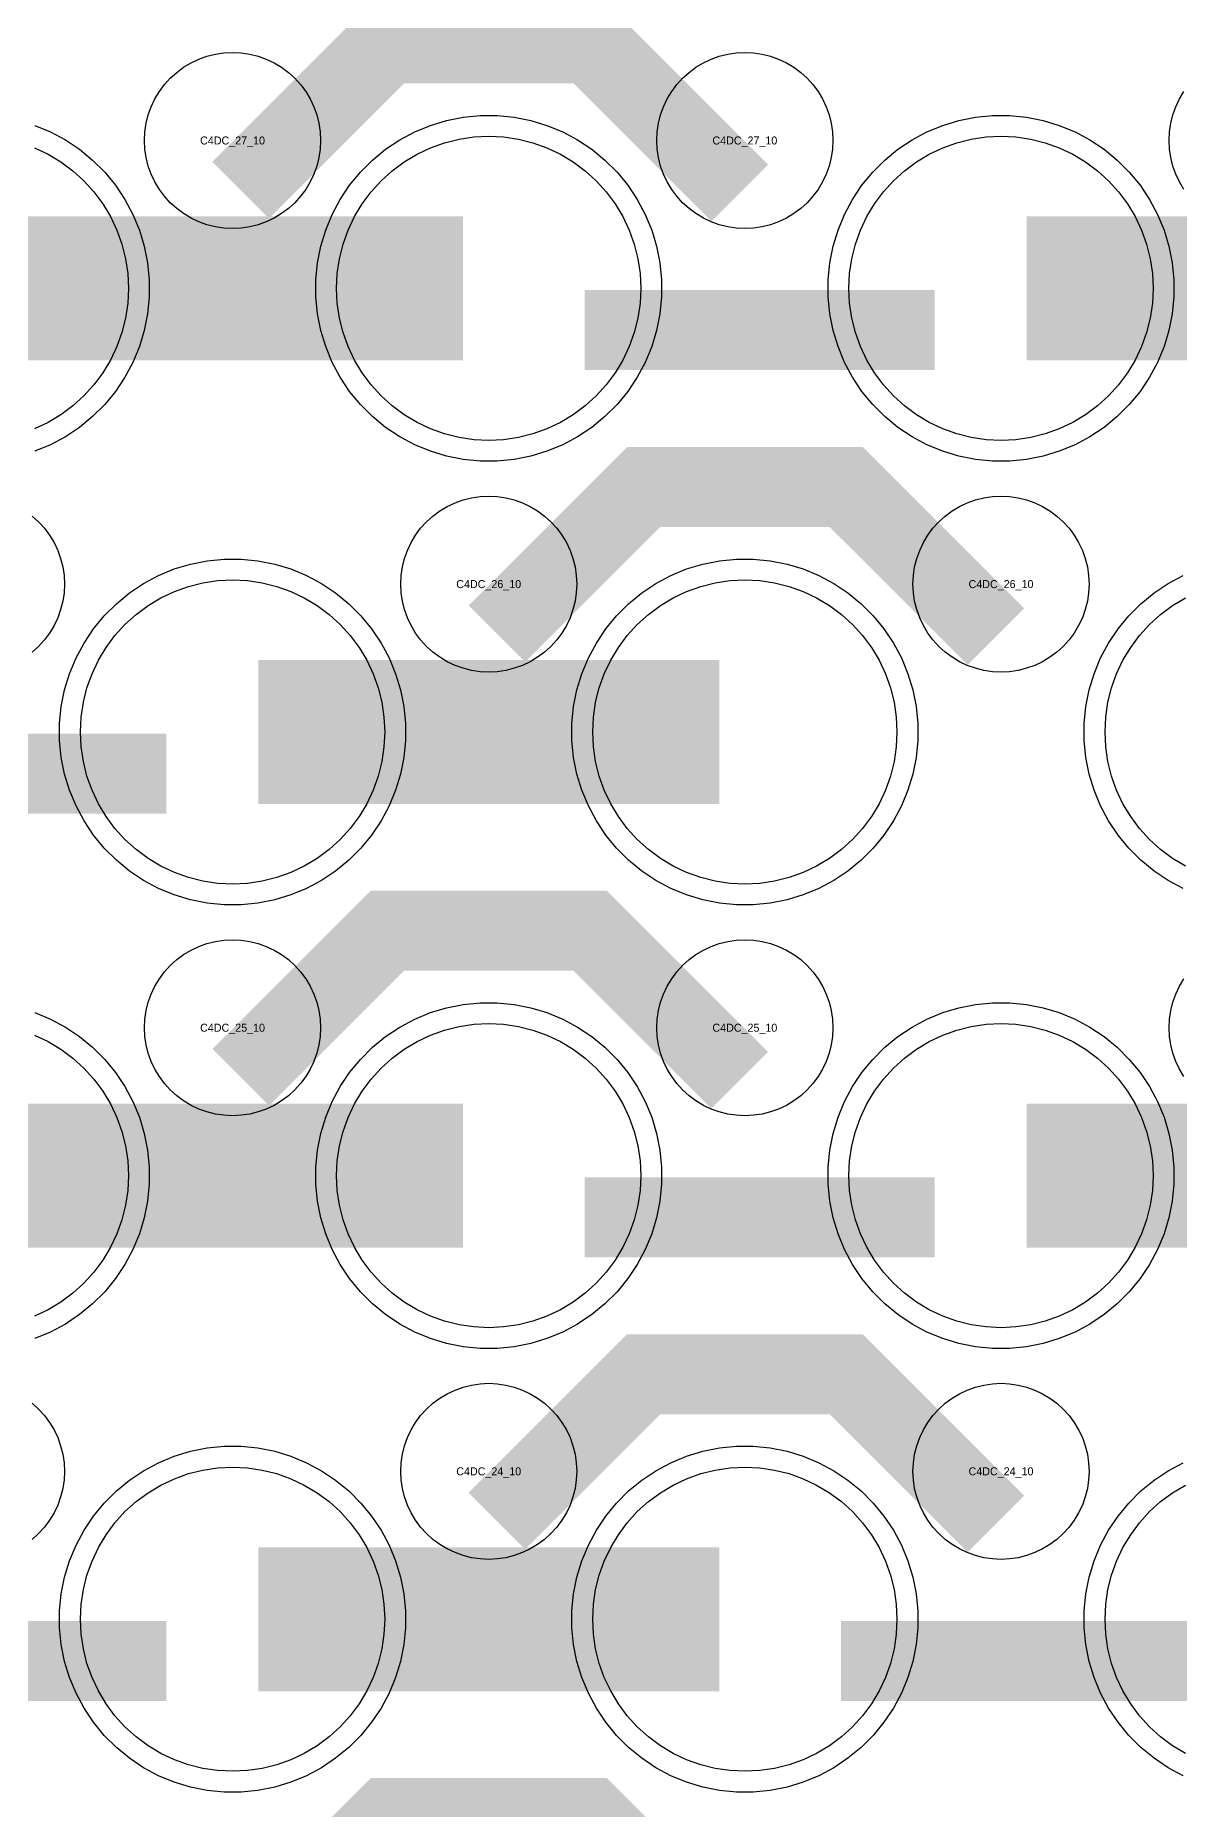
# Model space of a CAD drawing. Extents: x -11880 to 11880, y -14992 to 14992.
# Drawn here: x -8862 to -8504, y -11573 to -11019 of the extents above; entities that cross this region are included whole.
import ezdxf
from ezdxf.enums import TextEntityAlignment as Align

# ---------------------------------------------------------------- set-up
doc = ezdxf.new("R2010")
doc.units = 0
doc.header["$MEASUREMENT"] = 0
for name, color, linetype in [('GDS_775_DT_237', 138, 'CONTINUOUS'), ('RDL1_FS', 34, 'CONTINUOUS'), ('RDL_BS', 160, 'CONTINUOUS')]:
    doc.layers.add(name, color=color, linetype=linetype)

msp = doc.modelspace()

# ---------------------------------------------------------------- linework, layer by layer
at = {"layer": 'RDL1_FS', "color": 240, "true_color": 0xed1f24}
for points in [[(-8861.819, -11054.443), (-8857.605, -11056.435), (-8853.605, -11058.833), (-8849.86, -11061.611), (-8846.406, -11064.741), (-8843.276, -11068.195), (-8840.498, -11071.94), (-8838.1, -11075.94), (-8836.108, -11080.154), (-8834.536, -11084.544), (-8833.404, -11089.067), (-8832.72, -11093.678), (-8832.491, -11098.335), (-8832.72, -11102.992), (-8833.404, -11107.603), (-8834.536, -11112.126), (-8836.108, -11116.516), (-8838.1, -11120.73), (-8840.498, -11124.73), (-8843.276, -11128.475), (-8846.406, -11131.929), (-8849.86, -11135.059), (-8853.605, -11137.837), (-8857.605, -11140.235), (-8861.819, -11142.227)], [(-8861.819, -11331.568), (-8857.605, -11333.56), (-8853.605, -11335.958), (-8849.86, -11338.736), (-8846.406, -11341.866), (-8843.276, -11345.32), (-8840.498, -11349.065), (-8838.1, -11353.065), (-8836.108, -11357.279), (-8834.536, -11361.669), (-8833.404, -11366.192), (-8832.72, -11370.803), (-8832.491, -11375.46), (-8832.72, -11380.117), (-8833.404, -11384.728), (-8834.536, -11389.251), (-8836.108, -11393.641), (-8838.1, -11397.855), (-8840.498, -11401.855), (-8843.276, -11405.6), (-8846.406, -11409.054), (-8849.86, -11412.184), (-8853.605, -11414.962), (-8857.605, -11417.36), (-8861.819, -11419.352)], [(-8502.395, -11555.925), (-8506.395, -11553.527), (-8510.14, -11550.749), (-8513.594, -11547.619), (-8516.724, -11544.165), (-8519.502, -11540.42), (-8521.9, -11536.42), (-8523.892, -11532.206), (-8525.464, -11527.816), (-8526.596, -11523.293), (-8527.28, -11518.682), (-8527.509, -11514.025), (-8527.28, -11509.368), (-8526.596, -11504.757), (-8525.464, -11500.234), (-8523.892, -11495.844), (-8521.9, -11491.63), (-8519.502, -11487.63), (-8516.724, -11483.885), (-8513.594, -11480.431), (-8510.14, -11477.301), (-8506.395, -11474.523), (-8502.395, -11472.125)]]:
    msp.add_lwpolyline(points, dxfattribs=at)
for points in [[(-8720, -11145.844), (-8724.657, -11145.615), (-8729.268, -11144.931), (-8733.791, -11143.799), (-8738.181, -11142.227), (-8742.395, -11140.235), (-8746.395, -11137.837), (-8750.14, -11135.059), (-8753.594, -11131.929), (-8756.724, -11128.475), (-8759.502, -11124.73), (-8761.9, -11120.73), (-8763.892, -11116.516), (-8765.464, -11112.126), (-8766.596, -11107.603), (-8767.28, -11102.992), (-8767.509, -11098.335), (-8767.28, -11093.678), (-8766.596, -11089.067), (-8765.464, -11084.544), (-8763.892, -11080.154), (-8761.9, -11075.94), (-8759.502, -11071.94), (-8756.724, -11068.195), (-8753.594, -11064.741), (-8750.14, -11061.611), (-8746.395, -11058.833), (-8742.395, -11056.435), (-8738.181, -11054.443), (-8733.791, -11052.871), (-8729.268, -11051.739), (-8724.657, -11051.055), (-8720, -11050.826), (-8715.343, -11051.055), (-8710.732, -11051.739), (-8706.209, -11052.871), (-8701.819, -11054.443), (-8697.605, -11056.435), (-8693.605, -11058.833), (-8689.86, -11061.611), (-8686.406, -11064.741), (-8683.276, -11068.195), (-8680.498, -11071.94), (-8678.1, -11075.94), (-8676.108, -11080.154), (-8674.536, -11084.544), (-8673.404, -11089.067), (-8672.72, -11093.678), (-8672.491, -11098.335), (-8672.72, -11102.992), (-8673.404, -11107.603), (-8674.536, -11112.126), (-8676.108, -11116.516), (-8678.1, -11120.73), (-8680.498, -11124.73), (-8683.276, -11128.475), (-8686.406, -11131.929), (-8689.86, -11135.059), (-8693.605, -11137.837), (-8697.605, -11140.235), (-8701.819, -11142.227), (-8706.209, -11143.799), (-8710.732, -11144.931), (-8715.343, -11145.615)], [(-8560, -11145.844), (-8564.657, -11145.615), (-8569.268, -11144.931), (-8573.791, -11143.799), (-8578.181, -11142.227), (-8582.395, -11140.235), (-8586.395, -11137.837), (-8590.14, -11135.059), (-8593.594, -11131.929), (-8596.724, -11128.475), (-8599.502, -11124.73), (-8601.9, -11120.73), (-8603.892, -11116.516), (-8605.464, -11112.126), (-8606.596, -11107.603), (-8607.28, -11102.992), (-8607.509, -11098.335), (-8607.28, -11093.678), (-8606.596, -11089.067), (-8605.464, -11084.544), (-8603.892, -11080.154), (-8601.9, -11075.94), (-8599.502, -11071.94), (-8596.724, -11068.195), (-8593.594, -11064.741), (-8590.14, -11061.611), (-8586.395, -11058.833), (-8582.395, -11056.435), (-8578.181, -11054.443), (-8573.791, -11052.871), (-8569.268, -11051.739), (-8564.657, -11051.055), (-8560, -11050.826), (-8555.343, -11051.055), (-8550.732, -11051.739), (-8546.209, -11052.871), (-8541.819, -11054.443), (-8537.605, -11056.435), (-8533.605, -11058.833), (-8529.86, -11061.611), (-8526.406, -11064.741), (-8523.276, -11068.195), (-8520.498, -11071.94), (-8518.1, -11075.94), (-8516.108, -11080.154), (-8514.536, -11084.544), (-8513.404, -11089.067), (-8512.72, -11093.678), (-8512.491, -11098.335), (-8512.72, -11102.992), (-8513.404, -11107.603), (-8514.536, -11112.126), (-8516.108, -11116.516), (-8518.1, -11120.73), (-8520.498, -11124.73), (-8523.276, -11128.475), (-8526.406, -11131.929), (-8529.86, -11135.059), (-8533.605, -11137.837), (-8537.605, -11140.235), (-8541.819, -11142.227), (-8546.209, -11143.799), (-8550.732, -11144.931), (-8555.343, -11145.615)], [(-8800, -11284.409), (-8804.657, -11284.18), (-8809.268, -11283.496), (-8813.791, -11282.364), (-8818.181, -11280.792), (-8822.395, -11278.8), (-8826.395, -11276.402), (-8830.14, -11273.624), (-8833.594, -11270.494), (-8836.724, -11267.04), (-8839.502, -11263.295), (-8841.9, -11259.295), (-8843.892, -11255.081), (-8845.464, -11250.691), (-8846.596, -11246.168), (-8847.28, -11241.557), (-8847.509, -11236.9), (-8847.28, -11232.243), (-8846.596, -11227.632), (-8845.464, -11223.109), (-8843.892, -11218.719), (-8841.9, -11214.505), (-8839.502, -11210.505), (-8836.724, -11206.76), (-8833.594, -11203.306), (-8830.14, -11200.176), (-8826.395, -11197.398), (-8822.395, -11195), (-8818.181, -11193.008), (-8813.791, -11191.436), (-8809.268, -11190.304), (-8804.657, -11189.62), (-8800, -11189.391), (-8795.343, -11189.62), (-8790.732, -11190.304), (-8786.209, -11191.436), (-8781.819, -11193.008), (-8777.605, -11195), (-8773.605, -11197.398), (-8769.86, -11200.176), (-8766.406, -11203.306), (-8763.276, -11206.76), (-8760.498, -11210.505), (-8758.1, -11214.505), (-8756.108, -11218.719), (-8754.536, -11223.109), (-8753.404, -11227.632), (-8752.72, -11232.243), (-8752.491, -11236.9), (-8752.72, -11241.557), (-8753.404, -11246.168), (-8754.536, -11250.691), (-8756.108, -11255.081), (-8758.1, -11259.295), (-8760.498, -11263.295), (-8763.276, -11267.04), (-8766.406, -11270.494), (-8769.86, -11273.624), (-8773.605, -11276.402), (-8777.605, -11278.8), (-8781.819, -11280.792), (-8786.209, -11282.364), (-8790.732, -11283.496), (-8795.343, -11284.18)], [(-8640, -11284.409), (-8644.657, -11284.18), (-8649.268, -11283.496), (-8653.791, -11282.364), (-8658.181, -11280.792), (-8662.395, -11278.8), (-8666.395, -11276.402), (-8670.14, -11273.624), (-8673.594, -11270.494), (-8676.724, -11267.04), (-8679.502, -11263.295), (-8681.9, -11259.295), (-8683.892, -11255.081), (-8685.464, -11250.691), (-8686.596, -11246.168), (-8687.28, -11241.557), (-8687.509, -11236.9), (-8687.28, -11232.243), (-8686.596, -11227.632), (-8685.464, -11223.109), (-8683.892, -11218.719), (-8681.9, -11214.505), (-8679.502, -11210.505), (-8676.724, -11206.76), (-8673.594, -11203.306), (-8670.14, -11200.176), (-8666.395, -11197.398), (-8662.395, -11195), (-8658.181, -11193.008), (-8653.791, -11191.436), (-8649.268, -11190.304), (-8644.657, -11189.62), (-8640, -11189.391), (-8635.343, -11189.62), (-8630.732, -11190.304), (-8626.209, -11191.436), (-8621.819, -11193.008), (-8617.605, -11195), (-8613.605, -11197.398), (-8609.86, -11200.176), (-8606.406, -11203.306), (-8603.276, -11206.76), (-8600.498, -11210.505), (-8598.1, -11214.505), (-8596.108, -11218.719), (-8594.536, -11223.109), (-8593.404, -11227.632), (-8592.72, -11232.243), (-8592.491, -11236.9), (-8592.72, -11241.557), (-8593.404, -11246.168), (-8594.536, -11250.691), (-8596.108, -11255.081), (-8598.1, -11259.295), (-8600.498, -11263.295), (-8603.276, -11267.04), (-8606.406, -11270.494), (-8609.86, -11273.624), (-8613.605, -11276.402), (-8617.605, -11278.8), (-8621.819, -11280.792), (-8626.209, -11282.364), (-8630.732, -11283.496), (-8635.343, -11284.18)], [(-8720, -11422.969), (-8724.657, -11422.74), (-8729.268, -11422.056), (-8733.791, -11420.924), (-8738.181, -11419.352), (-8742.395, -11417.36), (-8746.395, -11414.962), (-8750.14, -11412.184), (-8753.594, -11409.054), (-8756.724, -11405.6), (-8759.502, -11401.855), (-8761.9, -11397.855), (-8763.892, -11393.641), (-8765.464, -11389.251), (-8766.596, -11384.728), (-8767.28, -11380.117), (-8767.509, -11375.46), (-8767.28, -11370.803), (-8766.596, -11366.192), (-8765.464, -11361.669), (-8763.892, -11357.279), (-8761.9, -11353.065), (-8759.502, -11349.065), (-8756.724, -11345.32), (-8753.594, -11341.866), (-8750.14, -11338.736), (-8746.395, -11335.958), (-8742.395, -11333.56), (-8738.181, -11331.568), (-8733.791, -11329.996), (-8729.268, -11328.864), (-8724.657, -11328.18), (-8720, -11327.951), (-8715.343, -11328.18), (-8710.732, -11328.864), (-8706.209, -11329.996), (-8701.819, -11331.568), (-8697.605, -11333.56), (-8693.605, -11335.958), (-8689.86, -11338.736), (-8686.406, -11341.866), (-8683.276, -11345.32), (-8680.498, -11349.065), (-8678.1, -11353.065), (-8676.108, -11357.279), (-8674.536, -11361.669), (-8673.404, -11366.192), (-8672.72, -11370.803), (-8672.491, -11375.46), (-8672.72, -11380.117), (-8673.404, -11384.728), (-8674.536, -11389.251), (-8676.108, -11393.641), (-8678.1, -11397.855), (-8680.498, -11401.855), (-8683.276, -11405.6), (-8686.406, -11409.054), (-8689.86, -11412.184), (-8693.605, -11414.962), (-8697.605, -11417.36), (-8701.819, -11419.352), (-8706.209, -11420.924), (-8710.732, -11422.056), (-8715.343, -11422.74)], [(-8560, -11422.969), (-8564.657, -11422.74), (-8569.268, -11422.056), (-8573.791, -11420.924), (-8578.181, -11419.352), (-8582.395, -11417.36), (-8586.395, -11414.962), (-8590.14, -11412.184), (-8593.594, -11409.054), (-8596.724, -11405.6), (-8599.502, -11401.855), (-8601.9, -11397.855), (-8603.892, -11393.641), (-8605.464, -11389.251), (-8606.596, -11384.728), (-8607.28, -11380.117), (-8607.509, -11375.46), (-8607.28, -11370.803), (-8606.596, -11366.192), (-8605.464, -11361.669), (-8603.892, -11357.279), (-8601.9, -11353.065), (-8599.502, -11349.065), (-8596.724, -11345.32), (-8593.594, -11341.866), (-8590.14, -11338.736), (-8586.395, -11335.958), (-8582.395, -11333.56), (-8578.181, -11331.568), (-8573.791, -11329.996), (-8569.268, -11328.864), (-8564.657, -11328.18), (-8560, -11327.951), (-8555.343, -11328.18), (-8550.732, -11328.864), (-8546.209, -11329.996), (-8541.819, -11331.568), (-8537.605, -11333.56), (-8533.605, -11335.958), (-8529.86, -11338.736), (-8526.406, -11341.866), (-8523.276, -11345.32), (-8520.498, -11349.065), (-8518.1, -11353.065), (-8516.108, -11357.279), (-8514.536, -11361.669), (-8513.404, -11366.192), (-8512.72, -11370.803), (-8512.491, -11375.46), (-8512.72, -11380.117), (-8513.404, -11384.728), (-8514.536, -11389.251), (-8516.108, -11393.641), (-8518.1, -11397.855), (-8520.498, -11401.855), (-8523.276, -11405.6), (-8526.406, -11409.054), (-8529.86, -11412.184), (-8533.605, -11414.962), (-8537.605, -11417.36), (-8541.819, -11419.352), (-8546.209, -11420.924), (-8550.732, -11422.056), (-8555.343, -11422.74)], [(-8800, -11561.534), (-8804.657, -11561.305), (-8809.268, -11560.621), (-8813.791, -11559.489), (-8818.181, -11557.917), (-8822.395, -11555.925), (-8826.395, -11553.527), (-8830.14, -11550.749), (-8833.594, -11547.619), (-8836.724, -11544.165), (-8839.502, -11540.42), (-8841.9, -11536.42), (-8843.892, -11532.206), (-8845.464, -11527.816), (-8846.596, -11523.293), (-8847.28, -11518.682), (-8847.509, -11514.025), (-8847.28, -11509.368), (-8846.596, -11504.757), (-8845.464, -11500.234), (-8843.892, -11495.844), (-8841.9, -11491.63), (-8839.502, -11487.63), (-8836.724, -11483.885), (-8833.594, -11480.431), (-8830.14, -11477.301), (-8826.395, -11474.523), (-8822.395, -11472.125), (-8818.181, -11470.133), (-8813.791, -11468.561), (-8809.268, -11467.429), (-8804.657, -11466.745), (-8800, -11466.516), (-8795.343, -11466.745), (-8790.732, -11467.429), (-8786.209, -11468.561), (-8781.819, -11470.133), (-8777.605, -11472.125), (-8773.605, -11474.523), (-8769.86, -11477.301), (-8766.406, -11480.431), (-8763.276, -11483.885), (-8760.498, -11487.63), (-8758.1, -11491.63), (-8756.108, -11495.844), (-8754.536, -11500.234), (-8753.404, -11504.757), (-8752.72, -11509.368), (-8752.491, -11514.025), (-8752.72, -11518.682), (-8753.404, -11523.293), (-8754.536, -11527.816), (-8756.108, -11532.206), (-8758.1, -11536.42), (-8760.498, -11540.42), (-8763.276, -11544.165), (-8766.406, -11547.619), (-8769.86, -11550.749), (-8773.605, -11553.527), (-8777.605, -11555.925), (-8781.819, -11557.917), (-8786.209, -11559.489), (-8790.732, -11560.621), (-8795.343, -11561.305)], [(-8640, -11561.534), (-8644.657, -11561.305), (-8649.268, -11560.621), (-8653.791, -11559.489), (-8658.181, -11557.917), (-8662.395, -11555.925), (-8666.395, -11553.527), (-8670.14, -11550.749), (-8673.594, -11547.619), (-8676.724, -11544.165), (-8679.502, -11540.42), (-8681.9, -11536.42), (-8683.892, -11532.206), (-8685.464, -11527.816), (-8686.596, -11523.293), (-8687.28, -11518.682), (-8687.509, -11514.025), (-8687.28, -11509.368), (-8686.596, -11504.757), (-8685.464, -11500.234), (-8683.892, -11495.844), (-8681.9, -11491.63), (-8679.502, -11487.63), (-8676.724, -11483.885), (-8673.594, -11480.431), (-8670.14, -11477.301), (-8666.395, -11474.523), (-8662.395, -11472.125), (-8658.181, -11470.133), (-8653.791, -11468.561), (-8649.268, -11467.429), (-8644.657, -11466.745), (-8640, -11466.516), (-8635.343, -11466.745), (-8630.732, -11467.429), (-8626.209, -11468.561), (-8621.819, -11470.133), (-8617.605, -11472.125), (-8613.605, -11474.523), (-8609.86, -11477.301), (-8606.406, -11480.431), (-8603.276, -11483.885), (-8600.498, -11487.63), (-8598.1, -11491.63), (-8596.108, -11495.844), (-8594.536, -11500.234), (-8593.404, -11504.757), (-8592.72, -11509.368), (-8592.491, -11514.025), (-8592.72, -11518.682), (-8593.404, -11523.293), (-8594.536, -11527.816), (-8596.108, -11532.206), (-8598.1, -11536.42), (-8600.498, -11540.42), (-8603.276, -11544.165), (-8606.406, -11547.619), (-8609.86, -11550.749), (-8613.605, -11553.527), (-8617.605, -11555.925), (-8621.819, -11557.917), (-8626.209, -11559.489), (-8630.732, -11560.621), (-8635.343, -11561.305)]]:
    msp.add_lwpolyline(points, close=True, dxfattribs=at)
for points in [[(-8871.998, -11098.335, 45, 45, 0), (-8799.998, -11098.335, 45, 45, 0)], [(-8799.998, -11098.335, 45, 45, 0), (-8727.998, -11098.335, 45, 45, 0)], [(-8551.998, -11098.335, 45, 45, 0), (-8479.998, -11098.335, 45, 45, 0)], [(-8791.998, -11236.9, 45, 45, 0), (-8719.998, -11236.9, 45, 45, 0)], [(-8719.998, -11236.9, 45, 45, 0), (-8647.998, -11236.9, 45, 45, 0)], [(-8871.998, -11375.46, 45, 45, 0), (-8799.998, -11375.46, 45, 45, 0)], [(-8799.998, -11375.46, 45, 45, 0), (-8727.998, -11375.46, 45, 45, 0)], [(-8551.998, -11375.46, 45, 45, 0), (-8479.998, -11375.46, 45, 45, 0)], [(-8791.998, -11514.025, 45, 45, 0), (-8719.998, -11514.025, 45, 45, 0)], [(-8719.998, -11514.025, 45, 45, 0), (-8647.998, -11514.025, 45, 45, 0)]]:
    msp.add_lwpolyline(points, format="xyseb", dxfattribs=at)
at = {"layer": 'RDL1_FS'}
msp.add_lwpolyline([(-8502.395, -11278.8), (-8506.395, -11276.402), (-8510.14, -11273.624), (-8513.594, -11270.494), (-8516.724, -11267.04), (-8519.502, -11263.295), (-8521.9, -11259.295), (-8523.892, -11255.081), (-8525.464, -11250.691), (-8526.596, -11246.168), (-8527.28, -11241.557), (-8527.509, -11236.9), (-8527.28, -11232.243), (-8526.596, -11227.632), (-8525.464, -11223.109), (-8523.892, -11218.719), (-8521.9, -11214.505), (-8519.502, -11210.505), (-8516.724, -11206.76), (-8513.594, -11203.306), (-8510.14, -11200.176), (-8506.395, -11197.398), (-8502.395, -11195)], dxfattribs=at)
at = {"layer": 'RDL_BS'}
for points in [[(-8797.438, -11067.649, 25, 25, 0), (-8751.623, -11021.834, 25, 25, 0), (-8718.07, -11021.834, 25, 25, 0)], [(-8641.599, -11068.548, 25, 25, 0), (-8688.313, -11021.834, 25, 25, 0), (-8718.071, -11021.834, 25, 25, 0)], [(-8717.438, -11206.214, 25, 25, 0), (-8671.623, -11160.399, 25, 25, 0), (-8638.07, -11160.399, 25, 25, 0)], [(-8561.599, -11207.113, 25, 25, 0), (-8608.313, -11160.399, 25, 25, 0), (-8638.071, -11160.399, 25, 25, 0)], [(-8797.438, -11344.774, 25, 25, 0), (-8751.623, -11298.959, 25, 25, 0), (-8718.07, -11298.959, 25, 25, 0)], [(-8641.599, -11345.673, 25, 25, 0), (-8688.313, -11298.959, 25, 25, 0), (-8718.071, -11298.959, 25, 25, 0)], [(-8717.438, -11483.339, 25, 25, 0), (-8671.623, -11437.524, 25, 25, 0), (-8638.07, -11437.524, 25, 25, 0)], [(-8561.599, -11484.238, 25, 25, 0), (-8608.313, -11437.524, 25, 25, 0), (-8638.071, -11437.524, 25, 25, 0)], [(-8797.438, -11621.904, 25, 25, 0), (-8751.623, -11576.089, 25, 25, 0), (-8718.07, -11576.089, 25, 25, 0)], [(-8641.599, -11622.803, 25, 25, 0), (-8688.313, -11576.089, 25, 25, 0), (-8718.071, -11576.089, 25, 25, 0)]]:
    msp.add_lwpolyline(points, format="xyseb", dxfattribs=at)
for points in [[(-8800, -11079.641), (-8802.693, -11079.509), (-8805.365, -11079.113), (-8807.984, -11078.456), (-8810.519, -11077.549), (-8812.956, -11076.397), (-8815.28, -11075.004), (-8817.443, -11073.401), (-8819.442, -11071.589), (-8821.254, -11069.59), (-8822.857, -11067.427), (-8824.25, -11065.103), (-8825.402, -11062.666), (-8826.309, -11060.131), (-8826.966, -11057.512), (-8827.362, -11054.84), (-8827.494, -11052.147), (-8827.362, -11049.454), (-8826.966, -11046.782), (-8826.309, -11044.163), (-8825.402, -11041.628), (-8824.25, -11039.191), (-8822.857, -11036.867), (-8821.254, -11034.704), (-8819.442, -11032.705), (-8817.443, -11030.893), (-8815.28, -11029.29), (-8812.956, -11027.897), (-8810.519, -11026.745), (-8807.984, -11025.838), (-8805.365, -11025.181), (-8802.693, -11024.785), (-8800, -11024.653), (-8797.307, -11024.785), (-8794.635, -11025.181), (-8792.016, -11025.838), (-8789.481, -11026.745), (-8787.044, -11027.897), (-8784.72, -11029.29), (-8782.557, -11030.893), (-8780.558, -11032.705), (-8778.746, -11034.704), (-8777.143, -11036.867), (-8775.75, -11039.191), (-8774.598, -11041.628), (-8773.691, -11044.163), (-8773.034, -11046.782), (-8772.638, -11049.454), (-8772.506, -11052.147), (-8772.638, -11054.84), (-8773.034, -11057.512), (-8773.691, -11060.131), (-8774.598, -11062.666), (-8775.75, -11065.103), (-8777.143, -11067.427), (-8778.746, -11069.59), (-8780.558, -11071.589), (-8782.557, -11073.401), (-8784.72, -11075.004), (-8787.044, -11076.397), (-8789.481, -11077.549), (-8792.016, -11078.456), (-8794.635, -11079.113), (-8797.307, -11079.509)], [(-8640, -11079.641), (-8642.693, -11079.509), (-8645.365, -11079.113), (-8647.984, -11078.456), (-8650.519, -11077.549), (-8652.956, -11076.397), (-8655.28, -11075.004), (-8657.443, -11073.401), (-8659.442, -11071.589), (-8661.254, -11069.59), (-8662.857, -11067.427), (-8664.25, -11065.103), (-8665.402, -11062.666), (-8666.309, -11060.131), (-8666.966, -11057.512), (-8667.362, -11054.84), (-8667.494, -11052.147), (-8667.362, -11049.454), (-8666.966, -11046.782), (-8666.309, -11044.163), (-8665.402, -11041.628), (-8664.25, -11039.191), (-8662.857, -11036.867), (-8661.254, -11034.704), (-8659.442, -11032.705), (-8657.443, -11030.893), (-8655.28, -11029.29), (-8652.956, -11027.897), (-8650.519, -11026.745), (-8647.984, -11025.838), (-8645.365, -11025.181), (-8642.693, -11024.785), (-8640, -11024.653), (-8637.307, -11024.785), (-8634.635, -11025.181), (-8632.016, -11025.838), (-8629.481, -11026.745), (-8627.044, -11027.897), (-8624.72, -11029.29), (-8622.557, -11030.893), (-8620.558, -11032.705), (-8618.746, -11034.704), (-8617.143, -11036.867), (-8615.75, -11039.191), (-8614.598, -11041.628), (-8613.691, -11044.163), (-8613.034, -11046.782), (-8612.638, -11049.454), (-8612.506, -11052.147), (-8612.638, -11054.84), (-8613.034, -11057.512), (-8613.691, -11060.131), (-8614.598, -11062.666), (-8615.75, -11065.103), (-8617.143, -11067.427), (-8618.746, -11069.59), (-8620.558, -11071.589), (-8622.557, -11073.401), (-8624.72, -11075.004), (-8627.044, -11076.397), (-8629.481, -11077.549), (-8632.016, -11078.456), (-8634.635, -11079.113), (-8637.307, -11079.509)], [(-8720, -11218.206), (-8722.693, -11218.074), (-8725.365, -11217.678), (-8727.984, -11217.021), (-8730.519, -11216.114), (-8732.956, -11214.962), (-8735.28, -11213.569), (-8737.443, -11211.966), (-8739.442, -11210.154), (-8741.254, -11208.155), (-8742.857, -11205.992), (-8744.25, -11203.668), (-8745.402, -11201.231), (-8746.309, -11198.696), (-8746.966, -11196.077), (-8747.362, -11193.405), (-8747.494, -11190.712), (-8747.362, -11188.019), (-8746.966, -11185.347), (-8746.309, -11182.728), (-8745.402, -11180.193), (-8744.25, -11177.756), (-8742.857, -11175.432), (-8741.254, -11173.269), (-8739.442, -11171.27), (-8737.443, -11169.458), (-8735.28, -11167.855), (-8732.956, -11166.462), (-8730.519, -11165.31), (-8727.984, -11164.403), (-8725.365, -11163.746), (-8722.693, -11163.35), (-8720, -11163.218), (-8717.307, -11163.35), (-8714.635, -11163.746), (-8712.016, -11164.403), (-8709.481, -11165.31), (-8707.044, -11166.462), (-8704.72, -11167.855), (-8702.557, -11169.458), (-8700.558, -11171.27), (-8698.746, -11173.269), (-8697.143, -11175.432), (-8695.75, -11177.756), (-8694.598, -11180.193), (-8693.691, -11182.728), (-8693.034, -11185.347), (-8692.638, -11188.019), (-8692.506, -11190.712), (-8692.638, -11193.405), (-8693.034, -11196.077), (-8693.691, -11198.696), (-8694.598, -11201.231), (-8695.75, -11203.668), (-8697.143, -11205.992), (-8698.746, -11208.155), (-8700.558, -11210.154), (-8702.557, -11211.966), (-8704.72, -11213.569), (-8707.044, -11214.962), (-8709.481, -11216.114), (-8712.016, -11217.021), (-8714.635, -11217.678), (-8717.307, -11218.074)], [(-8560, -11218.206), (-8562.693, -11218.074), (-8565.365, -11217.678), (-8567.984, -11217.021), (-8570.519, -11216.114), (-8572.956, -11214.962), (-8575.28, -11213.569), (-8577.443, -11211.966), (-8579.442, -11210.154), (-8581.254, -11208.155), (-8582.857, -11205.992), (-8584.25, -11203.668), (-8585.402, -11201.231), (-8586.309, -11198.696), (-8586.966, -11196.077), (-8587.362, -11193.405), (-8587.494, -11190.712), (-8587.362, -11188.019), (-8586.966, -11185.347), (-8586.309, -11182.728), (-8585.402, -11180.193), (-8584.25, -11177.756), (-8582.857, -11175.432), (-8581.254, -11173.269), (-8579.442, -11171.27), (-8577.443, -11169.458), (-8575.28, -11167.855), (-8572.956, -11166.462), (-8570.519, -11165.31), (-8567.984, -11164.403), (-8565.365, -11163.746), (-8562.693, -11163.35), (-8560, -11163.218), (-8557.307, -11163.35), (-8554.635, -11163.746), (-8552.016, -11164.403), (-8549.481, -11165.31), (-8547.044, -11166.462), (-8544.72, -11167.855), (-8542.557, -11169.458), (-8540.558, -11171.27), (-8538.746, -11173.269), (-8537.143, -11175.432), (-8535.75, -11177.756), (-8534.598, -11180.193), (-8533.691, -11182.728), (-8533.034, -11185.347), (-8532.638, -11188.019), (-8532.506, -11190.712), (-8532.638, -11193.405), (-8533.034, -11196.077), (-8533.691, -11198.696), (-8534.598, -11201.231), (-8535.75, -11203.668), (-8537.143, -11205.992), (-8538.746, -11208.155), (-8540.558, -11210.154), (-8542.557, -11211.966), (-8544.72, -11213.569), (-8547.044, -11214.962), (-8549.481, -11216.114), (-8552.016, -11217.021), (-8554.635, -11217.678), (-8557.307, -11218.074)], [(-8800, -11356.766), (-8802.693, -11356.634), (-8805.365, -11356.238), (-8807.984, -11355.581), (-8810.519, -11354.674), (-8812.956, -11353.522), (-8815.28, -11352.129), (-8817.443, -11350.526), (-8819.442, -11348.714), (-8821.254, -11346.715), (-8822.857, -11344.552), (-8824.25, -11342.228), (-8825.402, -11339.791), (-8826.309, -11337.256), (-8826.966, -11334.637), (-8827.362, -11331.965), (-8827.494, -11329.272), (-8827.362, -11326.579), (-8826.966, -11323.907), (-8826.309, -11321.288), (-8825.402, -11318.753), (-8824.25, -11316.316), (-8822.857, -11313.992), (-8821.254, -11311.829), (-8819.442, -11309.83), (-8817.443, -11308.018), (-8815.28, -11306.415), (-8812.956, -11305.022), (-8810.519, -11303.87), (-8807.984, -11302.963), (-8805.365, -11302.306), (-8802.693, -11301.91), (-8800, -11301.778), (-8797.307, -11301.91), (-8794.635, -11302.306), (-8792.016, -11302.963), (-8789.481, -11303.87), (-8787.044, -11305.022), (-8784.72, -11306.415), (-8782.557, -11308.018), (-8780.558, -11309.83), (-8778.746, -11311.829), (-8777.143, -11313.992), (-8775.75, -11316.316), (-8774.598, -11318.753), (-8773.691, -11321.288), (-8773.034, -11323.907), (-8772.638, -11326.579), (-8772.506, -11329.272), (-8772.638, -11331.965), (-8773.034, -11334.637), (-8773.691, -11337.256), (-8774.598, -11339.791), (-8775.75, -11342.228), (-8777.143, -11344.552), (-8778.746, -11346.715), (-8780.558, -11348.714), (-8782.557, -11350.526), (-8784.72, -11352.129), (-8787.044, -11353.522), (-8789.481, -11354.674), (-8792.016, -11355.581), (-8794.635, -11356.238), (-8797.307, -11356.634)], [(-8640, -11356.766), (-8642.693, -11356.634), (-8645.365, -11356.238), (-8647.984, -11355.581), (-8650.519, -11354.674), (-8652.956, -11353.522), (-8655.28, -11352.129), (-8657.443, -11350.526), (-8659.442, -11348.714), (-8661.254, -11346.715), (-8662.857, -11344.552), (-8664.25, -11342.228), (-8665.402, -11339.791), (-8666.309, -11337.256), (-8666.966, -11334.637), (-8667.362, -11331.965), (-8667.494, -11329.272), (-8667.362, -11326.579), (-8666.966, -11323.907), (-8666.309, -11321.288), (-8665.402, -11318.753), (-8664.25, -11316.316), (-8662.857, -11313.992), (-8661.254, -11311.829), (-8659.442, -11309.83), (-8657.443, -11308.018), (-8655.28, -11306.415), (-8652.956, -11305.022), (-8650.519, -11303.87), (-8647.984, -11302.963), (-8645.365, -11302.306), (-8642.693, -11301.91), (-8640, -11301.778), (-8637.307, -11301.91), (-8634.635, -11302.306), (-8632.016, -11302.963), (-8629.481, -11303.87), (-8627.044, -11305.022), (-8624.72, -11306.415), (-8622.557, -11308.018), (-8620.558, -11309.83), (-8618.746, -11311.829), (-8617.143, -11313.992), (-8615.75, -11316.316), (-8614.598, -11318.753), (-8613.691, -11321.288), (-8613.034, -11323.907), (-8612.638, -11326.579), (-8612.506, -11329.272), (-8612.638, -11331.965), (-8613.034, -11334.637), (-8613.691, -11337.256), (-8614.598, -11339.791), (-8615.75, -11342.228), (-8617.143, -11344.552), (-8618.746, -11346.715), (-8620.558, -11348.714), (-8622.557, -11350.526), (-8624.72, -11352.129), (-8627.044, -11353.522), (-8629.481, -11354.674), (-8632.016, -11355.581), (-8634.635, -11356.238), (-8637.307, -11356.634)], [(-8720, -11495.331), (-8722.693, -11495.199), (-8725.365, -11494.803), (-8727.984, -11494.146), (-8730.519, -11493.239), (-8732.956, -11492.087), (-8735.28, -11490.694), (-8737.443, -11489.091), (-8739.442, -11487.279), (-8741.254, -11485.28), (-8742.857, -11483.117), (-8744.25, -11480.793), (-8745.402, -11478.356), (-8746.309, -11475.821), (-8746.966, -11473.202), (-8747.362, -11470.53), (-8747.494, -11467.837), (-8747.362, -11465.144), (-8746.966, -11462.472), (-8746.309, -11459.853), (-8745.402, -11457.318), (-8744.25, -11454.881), (-8742.857, -11452.557), (-8741.254, -11450.394), (-8739.442, -11448.395), (-8737.443, -11446.583), (-8735.28, -11444.98), (-8732.956, -11443.587), (-8730.519, -11442.435), (-8727.984, -11441.528), (-8725.365, -11440.871), (-8722.693, -11440.475), (-8720, -11440.343), (-8717.307, -11440.475), (-8714.635, -11440.871), (-8712.016, -11441.528), (-8709.481, -11442.435), (-8707.044, -11443.587), (-8704.72, -11444.98), (-8702.557, -11446.583), (-8700.558, -11448.395), (-8698.746, -11450.394), (-8697.143, -11452.557), (-8695.75, -11454.881), (-8694.598, -11457.318), (-8693.691, -11459.853), (-8693.034, -11462.472), (-8692.638, -11465.144), (-8692.506, -11467.837), (-8692.638, -11470.53), (-8693.034, -11473.202), (-8693.691, -11475.821), (-8694.598, -11478.356), (-8695.75, -11480.793), (-8697.143, -11483.117), (-8698.746, -11485.28), (-8700.558, -11487.279), (-8702.557, -11489.091), (-8704.72, -11490.694), (-8707.044, -11492.087), (-8709.481, -11493.239), (-8712.016, -11494.146), (-8714.635, -11494.803), (-8717.307, -11495.199)], [(-8560, -11495.331), (-8562.693, -11495.199), (-8565.365, -11494.803), (-8567.984, -11494.146), (-8570.519, -11493.239), (-8572.956, -11492.087), (-8575.28, -11490.694), (-8577.443, -11489.091), (-8579.442, -11487.279), (-8581.254, -11485.28), (-8582.857, -11483.117), (-8584.25, -11480.793), (-8585.402, -11478.356), (-8586.309, -11475.821), (-8586.966, -11473.202), (-8587.362, -11470.53), (-8587.494, -11467.837), (-8587.362, -11465.144), (-8586.966, -11462.472), (-8586.309, -11459.853), (-8585.402, -11457.318), (-8584.25, -11454.881), (-8582.857, -11452.557), (-8581.254, -11450.394), (-8579.442, -11448.395), (-8577.443, -11446.583), (-8575.28, -11444.98), (-8572.956, -11443.587), (-8570.519, -11442.435), (-8567.984, -11441.528), (-8565.365, -11440.871), (-8562.693, -11440.475), (-8560, -11440.343), (-8557.307, -11440.475), (-8554.635, -11440.871), (-8552.016, -11441.528), (-8549.481, -11442.435), (-8547.044, -11443.587), (-8544.72, -11444.98), (-8542.557, -11446.583), (-8540.558, -11448.395), (-8538.746, -11450.394), (-8537.143, -11452.557), (-8535.75, -11454.881), (-8534.598, -11457.318), (-8533.691, -11459.853), (-8533.034, -11462.472), (-8532.638, -11465.144), (-8532.506, -11467.837), (-8532.638, -11470.53), (-8533.034, -11473.202), (-8533.691, -11475.821), (-8534.598, -11478.356), (-8535.75, -11480.793), (-8537.143, -11483.117), (-8538.746, -11485.28), (-8540.558, -11487.279), (-8542.557, -11489.091), (-8544.72, -11490.694), (-8547.044, -11492.087), (-8549.481, -11493.239), (-8552.016, -11494.146), (-8554.635, -11494.803), (-8557.307, -11495.199)]]:
    msp.add_lwpolyline(points, close=True, dxfattribs=at)
for points in [[(-8502.857, -11067.427), (-8504.25, -11065.103), (-8505.402, -11062.666), (-8506.309, -11060.131), (-8506.966, -11057.512), (-8507.362, -11054.84), (-8507.494, -11052.147), (-8507.362, -11049.454), (-8506.966, -11046.782), (-8506.309, -11044.163), (-8505.402, -11041.628), (-8504.25, -11039.191), (-8502.857, -11036.867)], [(-8862.557, -11169.458), (-8860.558, -11171.27), (-8858.746, -11173.269), (-8857.143, -11175.432), (-8855.75, -11177.756), (-8854.598, -11180.193), (-8853.691, -11182.728), (-8853.034, -11185.347), (-8852.638, -11188.019), (-8852.506, -11190.712), (-8852.638, -11193.405), (-8853.034, -11196.077), (-8853.691, -11198.696), (-8854.598, -11201.231), (-8855.75, -11203.668), (-8857.143, -11205.992), (-8858.746, -11208.155), (-8860.558, -11210.154), (-8862.557, -11211.966)], [(-8503.115, -11285.775), (-8507.777, -11283.283), (-8512.191, -11280.336), (-8516.292, -11276.974), (-8520.074, -11273.192), (-8523.436, -11269.091), (-8526.383, -11264.677), (-8528.875, -11260.015), (-8530.906, -11255.105), (-8532.437, -11250.065), (-8533.483, -11244.838), (-8534, -11239.544), (-8534, -11234.256), (-8533.483, -11228.962), (-8532.437, -11223.735), (-8530.906, -11218.695), (-8528.875, -11213.785), (-8526.383, -11209.123), (-8523.436, -11204.709), (-8520.074, -11200.608), (-8516.292, -11196.826), (-8512.191, -11193.464), (-8507.777, -11190.517), (-8503.115, -11188.025)], [(-8502.857, -11344.552), (-8504.25, -11342.228), (-8505.402, -11339.791), (-8506.309, -11337.256), (-8506.966, -11334.637), (-8507.362, -11331.965), (-8507.494, -11329.272), (-8507.362, -11326.579), (-8506.966, -11323.907), (-8506.309, -11321.288), (-8505.402, -11318.753), (-8504.25, -11316.316), (-8502.857, -11313.992)], [(-8862.557, -11446.583), (-8860.558, -11448.395), (-8858.746, -11450.394), (-8857.143, -11452.557), (-8855.75, -11454.881), (-8854.598, -11457.318), (-8853.691, -11459.853), (-8853.034, -11462.472), (-8852.638, -11465.144), (-8852.506, -11467.837), (-8852.638, -11470.53), (-8853.034, -11473.202), (-8853.691, -11475.821), (-8854.598, -11478.356), (-8855.75, -11480.793), (-8857.143, -11483.117), (-8858.746, -11485.28), (-8860.558, -11487.279), (-8862.557, -11489.091)]]:
    msp.add_lwpolyline(points, dxfattribs=at)
at = {"layer": 'RDL_BS', "color": 240, "true_color": 0xed1f24}
for points in [[(-8861.795, -11047.429), (-8856.885, -11049.46), (-8852.223, -11051.952), (-8847.809, -11054.899), (-8843.708, -11058.261), (-8839.926, -11062.043), (-8836.564, -11066.144), (-8833.617, -11070.558), (-8831.125, -11075.22), (-8829.094, -11080.13), (-8827.563, -11085.17), (-8826.517, -11090.397), (-8826, -11095.691), (-8826, -11100.979), (-8826.517, -11106.273), (-8827.563, -11111.5), (-8829.094, -11116.54), (-8831.125, -11121.45), (-8833.617, -11126.112), (-8836.564, -11130.526), (-8839.926, -11134.627), (-8843.708, -11138.409), (-8847.809, -11141.771), (-8852.223, -11144.718), (-8856.885, -11147.21), (-8861.795, -11149.241)], [(-8861.795, -11324.554), (-8856.885, -11326.585), (-8852.223, -11329.077), (-8847.809, -11332.024), (-8843.708, -11335.386), (-8839.926, -11339.168), (-8836.564, -11343.269), (-8833.617, -11347.683), (-8831.125, -11352.345), (-8829.094, -11357.255), (-8827.563, -11362.295), (-8826.517, -11367.522), (-8826, -11372.816), (-8826, -11378.104), (-8826.517, -11383.398), (-8827.563, -11388.625), (-8829.094, -11393.665), (-8831.125, -11398.575), (-8833.617, -11403.237), (-8836.564, -11407.651), (-8839.926, -11411.752), (-8843.708, -11415.534), (-8847.809, -11418.896), (-8852.223, -11421.843), (-8856.885, -11424.335), (-8861.795, -11426.366)], [(-8503.115, -11562.9), (-8507.777, -11560.408), (-8512.191, -11557.461), (-8516.292, -11554.099), (-8520.074, -11550.317), (-8523.436, -11546.216), (-8526.383, -11541.802), (-8528.875, -11537.14), (-8530.906, -11532.23), (-8532.437, -11527.19), (-8533.483, -11521.963), (-8534, -11516.669), (-8534, -11511.381), (-8533.483, -11506.087), (-8532.437, -11500.86), (-8530.906, -11495.82), (-8528.875, -11490.91), (-8526.383, -11486.248), (-8523.436, -11481.834), (-8520.074, -11477.733), (-8516.292, -11473.951), (-8512.191, -11470.589), (-8507.777, -11467.642), (-8503.115, -11465.15)]]:
    msp.add_lwpolyline(points, dxfattribs=at)
for points in [[(-8722.644, -11152.335), (-8727.938, -11151.818), (-8733.165, -11150.772), (-8738.205, -11149.241), (-8743.115, -11147.21), (-8747.777, -11144.718), (-8752.191, -11141.771), (-8756.292, -11138.409), (-8760.074, -11134.627), (-8763.436, -11130.526), (-8766.383, -11126.112), (-8768.875, -11121.45), (-8770.906, -11116.54), (-8772.437, -11111.5), (-8773.483, -11106.273), (-8774, -11100.979), (-8774, -11095.691), (-8773.483, -11090.397), (-8772.437, -11085.17), (-8770.906, -11080.13), (-8768.875, -11075.22), (-8766.383, -11070.558), (-8763.436, -11066.144), (-8760.074, -11062.043), (-8756.292, -11058.261), (-8752.191, -11054.899), (-8747.777, -11051.952), (-8743.115, -11049.46), (-8738.205, -11047.429), (-8733.165, -11045.898), (-8727.938, -11044.852), (-8722.644, -11044.335), (-8717.356, -11044.335), (-8712.062, -11044.852), (-8706.835, -11045.898), (-8701.795, -11047.429), (-8696.885, -11049.46), (-8692.223, -11051.952), (-8687.809, -11054.899), (-8683.708, -11058.261), (-8679.926, -11062.043), (-8676.564, -11066.144), (-8673.617, -11070.558), (-8671.125, -11075.22), (-8669.094, -11080.13), (-8667.563, -11085.17), (-8666.517, -11090.397), (-8666, -11095.691), (-8666, -11100.979), (-8666.517, -11106.273), (-8667.563, -11111.5), (-8669.094, -11116.54), (-8671.125, -11121.45), (-8673.617, -11126.112), (-8676.564, -11130.526), (-8679.926, -11134.627), (-8683.708, -11138.409), (-8687.809, -11141.771), (-8692.223, -11144.718), (-8696.885, -11147.21), (-8701.795, -11149.241), (-8706.835, -11150.772), (-8712.062, -11151.818), (-8717.356, -11152.335)], [(-8562.644, -11152.335), (-8567.938, -11151.818), (-8573.165, -11150.772), (-8578.205, -11149.241), (-8583.115, -11147.21), (-8587.777, -11144.718), (-8592.191, -11141.771), (-8596.292, -11138.409), (-8600.074, -11134.627), (-8603.436, -11130.526), (-8606.383, -11126.112), (-8608.875, -11121.45), (-8610.906, -11116.54), (-8612.437, -11111.5), (-8613.483, -11106.273), (-8614, -11100.979), (-8614, -11095.691), (-8613.483, -11090.397), (-8612.437, -11085.17), (-8610.906, -11080.13), (-8608.875, -11075.22), (-8606.383, -11070.558), (-8603.436, -11066.144), (-8600.074, -11062.043), (-8596.292, -11058.261), (-8592.191, -11054.899), (-8587.777, -11051.952), (-8583.115, -11049.46), (-8578.205, -11047.429), (-8573.165, -11045.898), (-8567.938, -11044.852), (-8562.644, -11044.335), (-8557.356, -11044.335), (-8552.062, -11044.852), (-8546.835, -11045.898), (-8541.795, -11047.429), (-8536.885, -11049.46), (-8532.223, -11051.952), (-8527.809, -11054.899), (-8523.708, -11058.261), (-8519.926, -11062.043), (-8516.564, -11066.144), (-8513.617, -11070.558), (-8511.125, -11075.22), (-8509.094, -11080.13), (-8507.563, -11085.17), (-8506.517, -11090.397), (-8506, -11095.691), (-8506, -11100.979), (-8506.517, -11106.273), (-8507.563, -11111.5), (-8509.094, -11116.54), (-8511.125, -11121.45), (-8513.617, -11126.112), (-8516.564, -11130.526), (-8519.926, -11134.627), (-8523.708, -11138.409), (-8527.809, -11141.771), (-8532.223, -11144.718), (-8536.885, -11147.21), (-8541.795, -11149.241), (-8546.835, -11150.772), (-8552.062, -11151.818), (-8557.356, -11152.335)], [(-8802.644, -11290.9), (-8807.938, -11290.383), (-8813.165, -11289.337), (-8818.205, -11287.806), (-8823.115, -11285.775), (-8827.777, -11283.283), (-8832.191, -11280.336), (-8836.292, -11276.974), (-8840.074, -11273.192), (-8843.436, -11269.091), (-8846.383, -11264.677), (-8848.875, -11260.015), (-8850.906, -11255.105), (-8852.437, -11250.065), (-8853.483, -11244.838), (-8854, -11239.544), (-8854, -11234.256), (-8853.483, -11228.962), (-8852.437, -11223.735), (-8850.906, -11218.695), (-8848.875, -11213.785), (-8846.383, -11209.123), (-8843.436, -11204.709), (-8840.074, -11200.608), (-8836.292, -11196.826), (-8832.191, -11193.464), (-8827.777, -11190.517), (-8823.115, -11188.025), (-8818.205, -11185.994), (-8813.165, -11184.463), (-8807.938, -11183.417), (-8802.644, -11182.9), (-8797.356, -11182.9), (-8792.062, -11183.417), (-8786.835, -11184.463), (-8781.795, -11185.994), (-8776.885, -11188.025), (-8772.223, -11190.517), (-8767.809, -11193.464), (-8763.708, -11196.826), (-8759.926, -11200.608), (-8756.564, -11204.709), (-8753.617, -11209.123), (-8751.125, -11213.785), (-8749.094, -11218.695), (-8747.563, -11223.735), (-8746.517, -11228.962), (-8746, -11234.256), (-8746, -11239.544), (-8746.517, -11244.838), (-8747.563, -11250.065), (-8749.094, -11255.105), (-8751.125, -11260.015), (-8753.617, -11264.677), (-8756.564, -11269.091), (-8759.926, -11273.192), (-8763.708, -11276.974), (-8767.809, -11280.336), (-8772.223, -11283.283), (-8776.885, -11285.775), (-8781.795, -11287.806), (-8786.835, -11289.337), (-8792.062, -11290.383), (-8797.356, -11290.9)], [(-8642.644, -11290.9), (-8647.938, -11290.383), (-8653.165, -11289.337), (-8658.205, -11287.806), (-8663.115, -11285.775), (-8667.777, -11283.283), (-8672.191, -11280.336), (-8676.292, -11276.974), (-8680.074, -11273.192), (-8683.436, -11269.091), (-8686.383, -11264.677), (-8688.875, -11260.015), (-8690.906, -11255.105), (-8692.437, -11250.065), (-8693.483, -11244.838), (-8694, -11239.544), (-8694, -11234.256), (-8693.483, -11228.962), (-8692.437, -11223.735), (-8690.906, -11218.695), (-8688.875, -11213.785), (-8686.383, -11209.123), (-8683.436, -11204.709), (-8680.074, -11200.608), (-8676.292, -11196.826), (-8672.191, -11193.464), (-8667.777, -11190.517), (-8663.115, -11188.025), (-8658.205, -11185.994), (-8653.165, -11184.463), (-8647.938, -11183.417), (-8642.644, -11182.9), (-8637.356, -11182.9), (-8632.062, -11183.417), (-8626.835, -11184.463), (-8621.795, -11185.994), (-8616.885, -11188.025), (-8612.223, -11190.517), (-8607.809, -11193.464), (-8603.708, -11196.826), (-8599.926, -11200.608), (-8596.564, -11204.709), (-8593.617, -11209.123), (-8591.125, -11213.785), (-8589.094, -11218.695), (-8587.563, -11223.735), (-8586.517, -11228.962), (-8586, -11234.256), (-8586, -11239.544), (-8586.517, -11244.838), (-8587.563, -11250.065), (-8589.094, -11255.105), (-8591.125, -11260.015), (-8593.617, -11264.677), (-8596.564, -11269.091), (-8599.926, -11273.192), (-8603.708, -11276.974), (-8607.809, -11280.336), (-8612.223, -11283.283), (-8616.885, -11285.775), (-8621.795, -11287.806), (-8626.835, -11289.337), (-8632.062, -11290.383), (-8637.356, -11290.9)], [(-8722.644, -11429.46), (-8727.938, -11428.943), (-8733.165, -11427.897), (-8738.205, -11426.366), (-8743.115, -11424.335), (-8747.777, -11421.843), (-8752.191, -11418.896), (-8756.292, -11415.534), (-8760.074, -11411.752), (-8763.436, -11407.651), (-8766.383, -11403.237), (-8768.875, -11398.575), (-8770.906, -11393.665), (-8772.437, -11388.625), (-8773.483, -11383.398), (-8774, -11378.104), (-8774, -11372.816), (-8773.483, -11367.522), (-8772.437, -11362.295), (-8770.906, -11357.255), (-8768.875, -11352.345), (-8766.383, -11347.683), (-8763.436, -11343.269), (-8760.074, -11339.168), (-8756.292, -11335.386), (-8752.191, -11332.024), (-8747.777, -11329.077), (-8743.115, -11326.585), (-8738.205, -11324.554), (-8733.165, -11323.023), (-8727.938, -11321.977), (-8722.644, -11321.46), (-8717.356, -11321.46), (-8712.062, -11321.977), (-8706.835, -11323.023), (-8701.795, -11324.554), (-8696.885, -11326.585), (-8692.223, -11329.077), (-8687.809, -11332.024), (-8683.708, -11335.386), (-8679.926, -11339.168), (-8676.564, -11343.269), (-8673.617, -11347.683), (-8671.125, -11352.345), (-8669.094, -11357.255), (-8667.563, -11362.295), (-8666.517, -11367.522), (-8666, -11372.816), (-8666, -11378.104), (-8666.517, -11383.398), (-8667.563, -11388.625), (-8669.094, -11393.665), (-8671.125, -11398.575), (-8673.617, -11403.237), (-8676.564, -11407.651), (-8679.926, -11411.752), (-8683.708, -11415.534), (-8687.809, -11418.896), (-8692.223, -11421.843), (-8696.885, -11424.335), (-8701.795, -11426.366), (-8706.835, -11427.897), (-8712.062, -11428.943), (-8717.356, -11429.46)], [(-8562.644, -11429.46), (-8567.938, -11428.943), (-8573.165, -11427.897), (-8578.205, -11426.366), (-8583.115, -11424.335), (-8587.777, -11421.843), (-8592.191, -11418.896), (-8596.292, -11415.534), (-8600.074, -11411.752), (-8603.436, -11407.651), (-8606.383, -11403.237), (-8608.875, -11398.575), (-8610.906, -11393.665), (-8612.437, -11388.625), (-8613.483, -11383.398), (-8614, -11378.104), (-8614, -11372.816), (-8613.483, -11367.522), (-8612.437, -11362.295), (-8610.906, -11357.255), (-8608.875, -11352.345), (-8606.383, -11347.683), (-8603.436, -11343.269), (-8600.074, -11339.168), (-8596.292, -11335.386), (-8592.191, -11332.024), (-8587.777, -11329.077), (-8583.115, -11326.585), (-8578.205, -11324.554), (-8573.165, -11323.023), (-8567.938, -11321.977), (-8562.644, -11321.46), (-8557.356, -11321.46), (-8552.062, -11321.977), (-8546.835, -11323.023), (-8541.795, -11324.554), (-8536.885, -11326.585), (-8532.223, -11329.077), (-8527.809, -11332.024), (-8523.708, -11335.386), (-8519.926, -11339.168), (-8516.564, -11343.269), (-8513.617, -11347.683), (-8511.125, -11352.345), (-8509.094, -11357.255), (-8507.563, -11362.295), (-8506.517, -11367.522), (-8506, -11372.816), (-8506, -11378.104), (-8506.517, -11383.398), (-8507.563, -11388.625), (-8509.094, -11393.665), (-8511.125, -11398.575), (-8513.617, -11403.237), (-8516.564, -11407.651), (-8519.926, -11411.752), (-8523.708, -11415.534), (-8527.809, -11418.896), (-8532.223, -11421.843), (-8536.885, -11424.335), (-8541.795, -11426.366), (-8546.835, -11427.897), (-8552.062, -11428.943), (-8557.356, -11429.46)], [(-8802.644, -11568.025), (-8807.938, -11567.508), (-8813.165, -11566.462), (-8818.205, -11564.931), (-8823.115, -11562.9), (-8827.777, -11560.408), (-8832.191, -11557.461), (-8836.292, -11554.099), (-8840.074, -11550.317), (-8843.436, -11546.216), (-8846.383, -11541.802), (-8848.875, -11537.14), (-8850.906, -11532.23), (-8852.437, -11527.19), (-8853.483, -11521.963), (-8854, -11516.669), (-8854, -11511.381), (-8853.483, -11506.087), (-8852.437, -11500.86), (-8850.906, -11495.82), (-8848.875, -11490.91), (-8846.383, -11486.248), (-8843.436, -11481.834), (-8840.074, -11477.733), (-8836.292, -11473.951), (-8832.191, -11470.589), (-8827.777, -11467.642), (-8823.115, -11465.15), (-8818.205, -11463.119), (-8813.165, -11461.588), (-8807.938, -11460.542), (-8802.644, -11460.025), (-8797.356, -11460.025), (-8792.062, -11460.542), (-8786.835, -11461.588), (-8781.795, -11463.119), (-8776.885, -11465.15), (-8772.223, -11467.642), (-8767.809, -11470.589), (-8763.708, -11473.951), (-8759.926, -11477.733), (-8756.564, -11481.834), (-8753.617, -11486.248), (-8751.125, -11490.91), (-8749.094, -11495.82), (-8747.563, -11500.86), (-8746.517, -11506.087), (-8746, -11511.381), (-8746, -11516.669), (-8746.517, -11521.963), (-8747.563, -11527.19), (-8749.094, -11532.23), (-8751.125, -11537.14), (-8753.617, -11541.802), (-8756.564, -11546.216), (-8759.926, -11550.317), (-8763.708, -11554.099), (-8767.809, -11557.461), (-8772.223, -11560.408), (-8776.885, -11562.9), (-8781.795, -11564.931), (-8786.835, -11566.462), (-8792.062, -11567.508), (-8797.356, -11568.025)], [(-8642.644, -11568.025), (-8647.938, -11567.508), (-8653.165, -11566.462), (-8658.205, -11564.931), (-8663.115, -11562.9), (-8667.777, -11560.408), (-8672.191, -11557.461), (-8676.292, -11554.099), (-8680.074, -11550.317), (-8683.436, -11546.216), (-8686.383, -11541.802), (-8688.875, -11537.14), (-8690.906, -11532.23), (-8692.437, -11527.19), (-8693.483, -11521.963), (-8694, -11516.669), (-8694, -11511.381), (-8693.483, -11506.087), (-8692.437, -11500.86), (-8690.906, -11495.82), (-8688.875, -11490.91), (-8686.383, -11486.248), (-8683.436, -11481.834), (-8680.074, -11477.733), (-8676.292, -11473.951), (-8672.191, -11470.589), (-8667.777, -11467.642), (-8663.115, -11465.15), (-8658.205, -11463.119), (-8653.165, -11461.588), (-8647.938, -11460.542), (-8642.644, -11460.025), (-8637.356, -11460.025), (-8632.062, -11460.542), (-8626.835, -11461.588), (-8621.795, -11463.119), (-8616.885, -11465.15), (-8612.223, -11467.642), (-8607.809, -11470.589), (-8603.708, -11473.951), (-8599.926, -11477.733), (-8596.564, -11481.834), (-8593.617, -11486.248), (-8591.125, -11490.91), (-8589.094, -11495.82), (-8587.563, -11500.86), (-8586.517, -11506.087), (-8586, -11511.381), (-8586, -11516.669), (-8586.517, -11521.963), (-8587.563, -11527.19), (-8589.094, -11532.23), (-8591.125, -11537.14), (-8593.617, -11541.802), (-8596.564, -11546.216), (-8599.926, -11550.317), (-8603.708, -11554.099), (-8607.809, -11557.461), (-8612.223, -11560.408), (-8616.885, -11562.9), (-8621.795, -11564.931), (-8626.835, -11566.462), (-8632.062, -11567.508), (-8637.356, -11568.025)]]:
    msp.add_lwpolyline(points, close=True, dxfattribs=at)
for points in [[(-8689.984, -11111.348, 25, 25, 0), (-8580.719, -11111.348, 25, 25, 0)], [(-8929.984, -11249.913, 25, 25, 0), (-8820.719, -11249.913, 25, 25, 0)], [(-8689.984, -11388.473, 25, 25, 0), (-8580.719, -11388.473, 25, 25, 0)], [(-8929.984, -11527.038, 25, 25, 0), (-8820.719, -11527.038, 25, 25, 0)], [(-8609.984, -11527.038, 25, 25, 0), (-8500.719, -11527.038, 25, 25, 0)]]:
    msp.add_lwpolyline(points, format="xyseb", dxfattribs=at)

# ---------------------------------------------------------------- texts
at = {"layer": 'GDS_775_DT_237'}
for s, p in [('C4DC_27_10', (-8800, -11052.147)), ('C4DC_27_10', (-8800, -11052.147)), ('C4DC_27_10', (-8640, -11052.147)), ('C4DC_27_10', (-8640, -11052.147)), ('C4DC_26_10', (-8720, -11190.712)), ('C4DC_26_10', (-8720, -11190.712)), ('C4DC_26_10', (-8560, -11190.712)), ('C4DC_26_10', (-8560, -11190.712)), ('C4DC_25_10', (-8800, -11329.272)), ('C4DC_25_10', (-8800, -11329.272)), ('C4DC_25_10', (-8640, -11329.272)), ('C4DC_25_10', (-8640, -11329.272)), ('C4DC_24_10', (-8720, -11467.837)), ('C4DC_24_10', (-8720, -11467.837)), ('C4DC_24_10', (-8560, -11467.837)), ('C4DC_24_10', (-8560, -11467.837))]:
    msp.add_text(s, height=2.5, dxfattribs=at).set_placement(p, align=Align.MIDDLE_CENTER)

doc.saveas('drawing.dxf')
